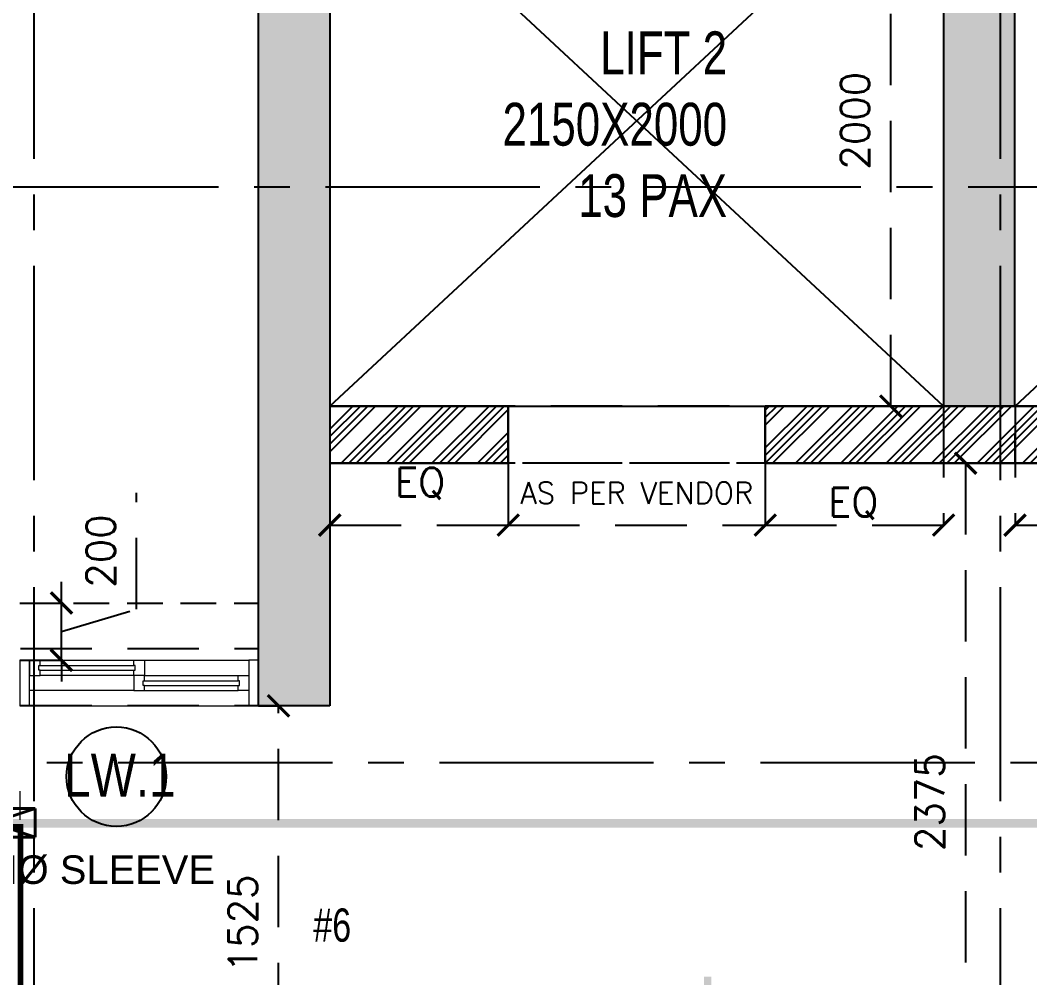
# Model space of a CAD drawing. Header units: millimetres. Extents: x 1135099 to 1230264, y -5736945 to -5695799.
# Drawn here: x 1199206 to 1202743, y -5714802 to -5711447 of the extents above; entities that cross this region are included whole.
import ezdxf
from ezdxf.enums import TextEntityAlignment as Align

# ---------------------------------------------------------------- set-up
doc = ezdxf.new("R2010")
doc.units = ezdxf.units.MM
doc.header["$LTSCALE"] = 1000
doc.header["$MEASUREMENT"] = 0
for name, pattern in [('AUDIT_D_120904163729-0', [0]), ('T8 - TYPICAL FLOOR CORE$0$( Hidden )', [0.375, 0.25, -0.125]), ('T8 - TYPICAL FLOOR CORE$0$HIDDEN', [0.375, 0.25, -0.125]), ('T8 - TYPICAL FLOOR CORE$0$T10-TYPICAL FLOOR CORE$0$( Hidden )', [0.375, 0.25, -0.125]), ('T8 - TYPICAL FLOOR CORE$0$T10-TYPICAL FLOOR CORE$0$HIDDEN', [0.375, 0.25, -0.125]), ('T8(T9 IS SIMILAR) - DIMENSION & TEXTING$0$( Hidden )', [0.375, 0.25, -0.125]), ('T8(T9 IS SIMILAR) - DIMENSION & TEXTING$0$CENTER2', [1.125, 0.75, -0.125, 0.125, -0.125]), ('T8(T9 IS SIMILAR) - DIMENSION & TEXTING$0$T8_REFUGE COLUMNS$0$HIDDEN', [0.375, 0.25, -0.125]), ('T8(T9 IS SIMILAR) - DIMENSION & TEXTING$1$AUDIT_D_120904163729-0', [0]), ('T8(T9 IS SIMILAR)$0$$0$HIDDEN', [0.375, 0.25, -0.125]), ('T8(T9 IS SIMILAR)$0$HIDDEN', [0.375, 0.25, -0.125]), ('T8_REFUGE COLUMNS$0$CENTER2', [1.125, 0.75, -0.125, 0.125, -0.125])]:
    doc.linetypes.add(name, pattern=pattern)
doc.layers.get('0').update_dxf_attribs({"linetype": 'AUDIT_D_120904163729-0'})
doc.layers.add('A-RERA CARPET AREA', color=30, linetype='Continuous', plot=False)
for name, color, linetype in [('T8 - TYPICAL FLOOR CORE$0$a-beam 2', 50, 'Continuous'), ('T8 - TYPICAL FLOOR CORE$0$A-DIMENSIONS', 2, 'T8 - TYPICAL FLOOR CORE$0$HIDDEN'), ('T8 - TYPICAL FLOOR CORE$0$a-window-no', 125, 'Continuous'), ('T8 - TYPICAL FLOOR CORE$0$CUT-OUT', 49, 'Continuous'), ('T8 - TYPICAL FLOOR CORE$0$T10-TYPICAL FLOOR CORE$0$a-beam 2', 50, 'Continuous'), ('T8 - TYPICAL FLOOR CORE$0$T10-TYPICAL FLOOR CORE$0$A-SLAB SUNK-AC LEDGES', 251, 'T8 - TYPICAL FLOOR CORE$0$T10-TYPICAL FLOOR CORE$0$HIDDEN'), ('T8(T9 IS SIMILAR) - DIMENSION & TEXTING$0$A-FIRE FIGHTING', 7, 'T8(T9 IS SIMILAR) - DIMENSION & TEXTING$1$AUDIT_D_120904163729-0'), ('T8(T9 IS SIMILAR)$0$S-BEAM', 20, 'T8(T9 IS SIMILAR)$0$$0$HIDDEN'), ('T8_REFUGE COLUMNS$0$A-CENTERLINE', 193, 'T8_REFUGE COLUMNS$0$CENTER2'), ('T8_REFUGE COLUMNS$1$A-RCC COLS', 3, 'Continuous'), ('T8_TYPICAL COLUMNS$0$A-RCC COLS', 3, 'Continuous')]:
    doc.layers.add(name, color=color, linetype=linetype)
for name, color, linetype, lineweight in [('T8 - TYPICAL FLOOR CORE$0$a-Text', 4, 'Continuous', 0), ('T8 - TYPICAL FLOOR CORE$0$A-WALL- 160', 6, 'Continuous', 30), ('T8 - TYPICAL FLOOR CORE$0$D&W', 8, 'Continuous', 25), ('T8 - TYPICAL FLOOR CORE$0$T10-TYPICAL FLOOR CORE$0$Window', 4, 'Continuous', 20), ('T8(T9 IS SIMILAR) - DIMENSION & TEXTING$0$U-IPD-WS-FIRE', 1, 'Continuous', 40), ('T8(T9 IS SIMILAR) - DIMENSION & TEXTING$0$U-IPD-WS-TEXT', 7, 'Continuous', 0), ('T8(T9 IS SIMILAR) - DIMENSION & TEXTING$1$R0-18-10-2014-T1-1st Podium Floor Plan$0$Text', 2, 'Continuous', 0), ('T8(T9 IS SIMILAR)$0$D&W', 8, 'Continuous', 25), ('T8(T9 IS SIMILAR)$0$SCPL BEAM', 191, 'T8(T9 IS SIMILAR)$0$$0$HIDDEN', 13)]:
    doc.layers.add(name, color=color, linetype=linetype, lineweight=lineweight)
doc.layers.add('T8(T9 IS SIMILAR) - DIMENSION & TEXTING$0$U-IPD-SP-SLEV-100', color=7, linetype='T8(T9 IS SIMILAR) - DIMENSION & TEXTING$0$CENTER2', lineweight=40, true_color=0xdc3709)
doc.layers.add('T8_REFUGE COLUMNS$1$COL-HATCH', color=7, linetype='Continuous', lineweight=25, true_color=0xa3a3a3)
doc.styles.add('T8 - TYPICAL FLOOR CORE$0$ARIAL ARROW', font='swisscl.ttf')
doc.styles.add('T8 - TYPICAL FLOOR CORE$0$LODHA STANDERD', font='sanss___.ttf')
doc.styles.add('T8 - TYPICAL FLOOR CORE$0$Romans 1', font='romans.shx', dxfattribs={"height": 100})
doc.styles.add('T8(T9 IS SIMILAR) - DIMENSION & TEXTING$0$arial', font='sanss___.ttf')
doc.styles.add('T8(T9 IS SIMILAR) - DIMENSION & TEXTING$1$ARIAL ARROW', font='swisscl.ttf')
doc.dimstyles.new('T8 - TYPICAL FLOOR CORE$0$ALPINE S', dxfattribs={"dimscale": 0, "dimtxt": 100, "dimasz": 75, "dimexe": 0, "dimexo": 0, "dimgap": 75, "dimtad": 1, "dimdec": 0, "dimzin": 0, "dimdsep": 46, "dimtxsty": 'T8 - TYPICAL FLOOR CORE$0$Romans 1', "dimblk": 'T8 - TYPICAL FLOOR CORE$0$_ArchTick', "dimcen": 0.09, "dimclrd": 256, "dimclre": 256, "dimclrt": 7, "dimadec": 0, "dimazin": 0, "dimtfac": 1, "dimtdec": 0, "dimtofl": 0, "dimtmove": 1, "dimatfit": 0, "dimldrblk": 'T8 - TYPICAL FLOOR CORE$0$_Open90', "dimfxl": 1, "dimtolj": 1, "dimtzin": 0, "dimarcsym": 0})

# ---------------------------------------------------------------- blocks, each defined once
blk = doc.blocks.new('T8(T9 IS SIMILAR) - DIMENSION & TEXTING$0$A$C7A147FD6')
at = {"layer": 'T8(T9 IS SIMILAR) - DIMENSION & TEXTING$0$U-IPD-SP-SLEV-100', "ltscale": 0.5, "elevation": -0.7}
blk.add_lwpolyline([(-8493.8, 1164.8), (-8193.8, 1164.8), (-8193.8, 1064.8), (-8493.8, 1064.8), (-8493.8, 1164.8), (-8193.8, 1064.8), (-8193.8, 1164.8), (-8493.8, 1064.8)], dxfattribs=at)
at = {"layer": 'T8(T9 IS SIMILAR) - DIMENSION & TEXTING$0$U-IPD-WS-FIRE', "linetype": 'T8(T9 IS SIMILAR) - DIMENSION & TEXTING$0$( Hidden )', "ltscale": 2, "const_width": 30, "elevation": -1.3}
blk.add_lwpolyline([(-17826.3, 3709.8), (-17560.7, 3709.8), (-17560.7, -2129), (-13642.6, -2129), (-13642.6, -1588.7), (-13642.6, -1364.4), (-13166.5, -1364.4), (-13166.5, -281.8), (-12020.3, -281.8), (-12020.3, 1112.5), (-6794.4, 1112.5)], dxfattribs=at)
at = {"layer": 'T8(T9 IS SIMILAR) - DIMENSION & TEXTING$0$U-IPD-WS-FIRE', "color": 241, "linetype": 'T8(T9 IS SIMILAR) - DIMENSION & TEXTING$0$( Hidden )', "ltscale": 2, "const_width": 30, "elevation": -0.6}
blk.add_lwpolyline([(15392.2, 3510.8), (15222.1, 3510.8), (15222.1, -1346.4), (14768.2, -1346.4), (14768.2, -2147.3), (11278, -2147.3), (11278, -1175.2), (10838.4, -1175.2), (10838.4, -353), (9573.9, -353), (9573.9, 86.8), (9573.9, 1112.5), (-6794.4, 1112.5)], dxfattribs=at)
at = {"layer": 'T8(T9 IS SIMILAR) - DIMENSION & TEXTING$0$U-IPD-WS-TEXT', "insert": (-8720.3, 1000.5, -1.2), "char_height": 100, "attachment_point": 1, "rotation": 359.9999, "style": 'T8(T9 IS SIMILAR) - DIMENSION & TEXTING$0$arial'}
blk.add_mtext_dynamic_manual_height_columns('100MM%%C SLEEVE', width=1876.047, gutter_width=0.75, heights=[0], dxfattribs=at)
blk = doc.blocks.new('T8(T9 IS SIMILAR) - DIMENSION & TEXTING')
at = {"color": 4, "linetype": 'T8(T9 IS SIMILAR) - DIMENSION & TEXTING$0$T8_REFUGE COLUMNS$0$HIDDEN', "ltscale": 5, "const_width": 25, "elevation": 0.1}
blk.add_lwpolyline([(1204053.5, -5721233.6), (1204053.5, -5718908.5), (1201614.3, -5718908.5), (1201614.3, -5714798.3)], dxfattribs=at)
at = {"layer": 'T8(T9 IS SIMILAR) - DIMENSION & TEXTING$0$A-FIRE FIGHTING', "linetype": 'ByBlock'}
blk.add_blockref('T8(T9 IS SIMILAR) - DIMENSION & TEXTING$0$A$C7A147FD6', (1207452.3, -5715374), dxfattribs=at)
at = {"layer": 'T8(T9 IS SIMILAR) - DIMENSION & TEXTING$1$R0-18-10-2014-T1-1st Podium Floor Plan$0$Text', "insert": (1200365.7, -5714559.7), "char_height": 116.18, "width": 1724.162, "attachment_point": 3, "style": 'T8(T9 IS SIMILAR) - DIMENSION & TEXTING$1$ARIAL ARROW'}
blk.add_mtext('#6', dxfattribs=at)
blk = doc.blocks.new('T8_REFUGE COLUMNS')
at = {"layer": 'T8_REFUGE COLUMNS$1$COL-HATCH', "linetype": 'ByBlock'}
h = blk.add_hatch(color=256, dxfattribs=at)
h.dxf.hatch_style = 1
h.paths.add_polyline_path([(1200042.1, -5713849.9), (1200042.1, -5710549.9), (1205092.1, -5710549.9), (1205092.1, -5712999.9), (1204842.1, -5712999.9), (1204842, -5710799.9), (1200292.1, -5710799.9), (1200292.1, -5713849.9)])
h = blk.add_hatch(color=256, dxfattribs=at)
h.dxf.hatch_style = 1
h.paths.add_polyline_path([(1202442.1, -5712799.9), (1202692.1, -5712799.9), (1202692.1, -5710799.9), (1202442.1, -5710799.9)], flags=17)
at = {"layer": 'T8_REFUGE COLUMNS$0$A-CENTERLINE'}
for p, q in [((1199257.1, -5728808.5), (1199257.1, -5698299.6)), ((1202642.1, -5728808.5), (1202642.1, -5698573.6)), ((1223527.8, -5712032.4), (1182137.1, -5712032.4)), ((1229551.2, -5714049.9), (1182156.9, -5714049.9))]:
    blk.add_line(p, q, dxfattribs=at)
at = {"layer": 'T8_REFUGE COLUMNS$1$A-RCC COLS', "linetype": 'ByBlock'}
for points in [[(1200292.1, -5713849.9), (1200042.1, -5713849.9), (1200042.1, -5710549.9), (1200292.1, -5710549.9)], [(1202442.1, -5712799.9), (1202692.1, -5712799.9), (1202692.1, -5710799.9), (1202442.1, -5710799.9)]]:
    blk.add_lwpolyline(points, close=True, dxfattribs=at)
blk = doc.blocks.new('T8_TYPICAL COLUMNS')
at = {"layer": 'T8_TYPICAL COLUMNS$0$A-RCC COLS', "linetype": 'ByBlock'}
blk.add_blockref('T8_REFUGE COLUMNS', (0, 0), dxfattribs=at)
blk = doc.blocks.new('T8 - TYPICAL FLOOR CORE$0$WINDOW TAG')
at = {"layer": 'T8 - TYPICAL FLOOR CORE$0$a-window-no'}
blk.add_circle((0, 0), 174.1, dxfattribs=at)
at = {"layer": 'T8 - TYPICAL FLOOR CORE$0$a-window-no', "style": 'T8 - TYPICAL FLOOR CORE$0$LODHA STANDERD'}
blk.add_attdef('WINDOW', text='', height=150, dxfattribs=at).set_placement((11.3, 2.8), align=Align.MIDDLE_CENTER)
blk = doc.blocks.new('T8 - TYPICAL FLOOR CORE$0$_ArchTick')
at = {"color": 0, "linetype": 'ByBlock', "const_width": 0.15}
blk.add_lwpolyline([(-0.5, -0.5), (0.5, 0.5)], dxfattribs=at)
blk = doc.blocks.new('*D898')
at = {"layer": 'T8 - TYPICAL FLOOR CORE$0$A-DIMENSIONS', "linetype": 'T8 - TYPICAL FLOOR CORE$0$HIDDEN', "lineweight": -2, "transparency": 16777216}
for p, q in [((1200042.4, -5713849.6), (1200112.5, -5713849.6)), ((1199983.5, -5715375), (1200112.5, -5715375))]:
    blk.add_line(p, q, dxfattribs=at)
at = {"layer": 'T8 - TYPICAL FLOOR CORE$0$A-DIMENSIONS', "lineweight": -2, "transparency": 16777216}
blk.add_line((1200112.5, -5715375), (1200112.5, -5713849.6), dxfattribs=at)
at = {"layer": 'T8 - TYPICAL FLOOR CORE$0$A-DIMENSIONS', "linetype": 'ByBlock', "lineweight": -2, "transparency": 16777216, "xscale": 75, "yscale": 75, "zscale": 75}
for p, rotation in [((1200112.5, -5713849.6), 90), ((1200112.5, -5715375), 270)]:
    blk.add_blockref('T8 - TYPICAL FLOOR CORE$0$_ArchTick', p, dxfattribs=dict(at, rotation=rotation))
at = {"layer": 'T8 - TYPICAL FLOOR CORE$0$A-DIMENSIONS', "color": 7, "linetype": 'ByBlock', "transparency": 16777216, "insert": (1199987.5, -5714612.3), "char_height": 100, "attachment_point": 5, "rotation": 90, "style": 'T8 - TYPICAL FLOOR CORE$0$Romans 1'}
blk.add_mtext('\\A1;1525', dxfattribs=at)
blk = doc.blocks.new('T8 - TYPICAL FLOOR CORE$0$_Open90')
at = {"color": 0, "linetype": 'ByBlock', "lineweight": -2}
for p, q in [((-0.5, 0.5), (0, 0)), ((0, 0), (-1, 0)), ((0, 0), (-0.5, -0.5))]:
    blk.add_line(p, q, dxfattribs=at)
blk = doc.blocks.new('*D899')
at = {"layer": 'T8 - TYPICAL FLOOR CORE$0$A-DIMENSIONS', "linetype": 'T8 - TYPICAL FLOOR CORE$0$HIDDEN', "lineweight": -2, "transparency": 16777216}
for p, q in [((1202567.4, -5712999.6), (1202519.3, -5712999.6)), ((1202567.4, -5715375), (1202519.3, -5715375))]:
    blk.add_line(p, q, dxfattribs=at)
at = {"layer": 'T8 - TYPICAL FLOOR CORE$0$A-DIMENSIONS', "lineweight": -2, "transparency": 16777216}
blk.add_line((1202519.3, -5712999.6), (1202519.3, -5715375), dxfattribs=at)
at = {"layer": 'T8 - TYPICAL FLOOR CORE$0$A-DIMENSIONS', "linetype": 'ByBlock', "lineweight": -2, "transparency": 16777216, "xscale": 75, "yscale": 75, "zscale": 75}
for p, rotation in [((1202519.3, -5712999.6), 90), ((1202519.3, -5715375), 270)]:
    blk.add_blockref('T8 - TYPICAL FLOOR CORE$0$_ArchTick', p, dxfattribs=dict(at, rotation=rotation))
at = {"layer": 'T8 - TYPICAL FLOOR CORE$0$A-DIMENSIONS', "color": 7, "linetype": 'ByBlock', "transparency": 16777216, "insert": (1202394.3, -5714187.3), "char_height": 100, "attachment_point": 5, "rotation": 90, "style": 'T8 - TYPICAL FLOOR CORE$0$Romans 1'}
blk.add_mtext('\\A1;2375', dxfattribs=at)
blk = doc.blocks.new('*D900')
at = {"layer": 'T8 - TYPICAL FLOOR CORE$0$A-DIMENSIONS', "linetype": 'T8 - TYPICAL FLOOR CORE$0$HIDDEN', "lineweight": -2, "transparency": 16777216}
for p, q in [((1202442.4, -5710799.7), (1202257.1, -5710799.7)), ((1202442.4, -5712799.6), (1202257.1, -5712799.6))]:
    blk.add_line(p, q, dxfattribs=at)
at = {"layer": 'T8 - TYPICAL FLOOR CORE$0$A-DIMENSIONS', "lineweight": -2, "transparency": 16777216}
blk.add_line((1202257.1, -5712799.6), (1202257.1, -5710799.7), dxfattribs=at)
at = {"layer": 'T8 - TYPICAL FLOOR CORE$0$A-DIMENSIONS', "linetype": 'ByBlock', "lineweight": -2, "transparency": 16777216, "xscale": 75, "yscale": 75, "zscale": 75}
for p, rotation in [((1202257.1, -5710799.7), 90), ((1202257.1, -5712799.6), 270)]:
    blk.add_blockref('T8 - TYPICAL FLOOR CORE$0$_ArchTick', p, dxfattribs=dict(at, rotation=rotation))
at = {"layer": 'T8 - TYPICAL FLOOR CORE$0$A-DIMENSIONS', "color": 7, "linetype": 'ByBlock', "transparency": 16777216, "insert": (1202132.1, -5711799.6), "char_height": 100, "attachment_point": 5, "rotation": 90, "style": 'T8 - TYPICAL FLOOR CORE$0$Romans 1'}
blk.add_mtext('\\A1;2000', dxfattribs=at)
blk = doc.blocks.new('*D875')
at = {"layer": 'T8 - TYPICAL FLOOR CORE$0$A-DIMENSIONS', "linetype": 'T8 - TYPICAL FLOOR CORE$0$HIDDEN', "lineweight": -2, "transparency": 16777216}
for p, q in [((1200917.4, -5712949.6), (1200917.4, -5713216.5)), ((1201817.4, -5712949.6), (1201817.4, -5713216.5))]:
    blk.add_line(p, q, dxfattribs=at)
at = {"layer": 'T8 - TYPICAL FLOOR CORE$0$A-DIMENSIONS', "lineweight": -2, "transparency": 16777216}
blk.add_line((1200917.4, -5713216.5), (1201817.4, -5713216.5), dxfattribs=at)
at = {"layer": 'T8 - TYPICAL FLOOR CORE$0$A-DIMENSIONS', "linetype": 'ByBlock', "lineweight": -2, "transparency": 16777216, "xscale": 75, "yscale": 75, "zscale": 75, "rotation": 180}
blk.add_blockref('T8 - TYPICAL FLOOR CORE$0$_ArchTick', (1200917.4, -5713216.5), dxfattribs=at)
at = {"layer": 'T8 - TYPICAL FLOOR CORE$0$A-DIMENSIONS', "linetype": 'ByBlock', "lineweight": -2, "transparency": 16777216, "xscale": 75, "yscale": 75, "zscale": 75}
blk.add_blockref('T8 - TYPICAL FLOOR CORE$0$_ArchTick', (1201817.4, -5713216.5), dxfattribs=at)
at = {"layer": 'T8 - TYPICAL FLOOR CORE$0$A-DIMENSIONS', "color": 7, "linetype": 'ByBlock', "transparency": 16777216, "insert": (1201367.4, -5713104), "char_height": 100, "attachment_point": 5, "style": 'T8 - TYPICAL FLOOR CORE$0$Romans 1'}
blk.add_mtext('\\A1;{\\H0.75x;AS PER VENDOR}', dxfattribs=at)
blk = doc.blocks.new('*D878')
at = {"layer": 'T8 - TYPICAL FLOOR CORE$0$A-DIMENSIONS', "linetype": 'T8 - TYPICAL FLOOR CORE$0$HIDDEN', "lineweight": -2, "transparency": 16777216}
for p, q in [((1200292.4, -5712799.6), (1200292.4, -5713216.5)), ((1200917.4, -5712799.6), (1200917.4, -5713216.5))]:
    blk.add_line(p, q, dxfattribs=at)
at = {"layer": 'T8 - TYPICAL FLOOR CORE$0$A-DIMENSIONS', "lineweight": -2, "transparency": 16777216}
blk.add_line((1200292.4, -5713216.5), (1200917.4, -5713216.5), dxfattribs=at)
at = {"layer": 'T8 - TYPICAL FLOOR CORE$0$A-DIMENSIONS', "linetype": 'ByBlock', "lineweight": -2, "transparency": 16777216, "xscale": 75, "yscale": 75, "zscale": 75, "rotation": 180}
blk.add_blockref('T8 - TYPICAL FLOOR CORE$0$_ArchTick', (1200292.4, -5713216.5), dxfattribs=at)
at = {"layer": 'T8 - TYPICAL FLOOR CORE$0$A-DIMENSIONS', "linetype": 'ByBlock', "lineweight": -2, "transparency": 16777216, "xscale": 75, "yscale": 75, "zscale": 75}
blk.add_blockref('T8 - TYPICAL FLOOR CORE$0$_ArchTick', (1200917.4, -5713216.5), dxfattribs=at)
at = {"layer": 'T8 - TYPICAL FLOOR CORE$0$A-DIMENSIONS', "color": 7, "linetype": 'ByBlock', "transparency": 16777216, "insert": (1200608.6, -5713070.8), "char_height": 100, "attachment_point": 5, "style": 'T8 - TYPICAL FLOOR CORE$0$Romans 1'}
blk.add_mtext('\\A1;EQ', dxfattribs=at)
blk = doc.blocks.new('*D879')
at = {"layer": 'T8 - TYPICAL FLOOR CORE$0$A-DIMENSIONS', "linetype": 'T8 - TYPICAL FLOOR CORE$0$HIDDEN', "lineweight": -2, "transparency": 16777216}
for p, q in [((1201817.4, -5712799.6), (1201817.4, -5713216.5)), ((1202442.1, -5712799.6), (1202442.1, -5713216.5))]:
    blk.add_line(p, q, dxfattribs=at)
at = {"layer": 'T8 - TYPICAL FLOOR CORE$0$A-DIMENSIONS', "lineweight": -2, "transparency": 16777216}
blk.add_line((1201817.4, -5713216.5), (1202442.1, -5713216.5), dxfattribs=at)
at = {"layer": 'T8 - TYPICAL FLOOR CORE$0$A-DIMENSIONS', "linetype": 'ByBlock', "lineweight": -2, "transparency": 16777216, "xscale": 75, "yscale": 75, "zscale": 75, "rotation": 180}
blk.add_blockref('T8 - TYPICAL FLOOR CORE$0$_ArchTick', (1201817.4, -5713216.5), dxfattribs=at)
at = {"layer": 'T8 - TYPICAL FLOOR CORE$0$A-DIMENSIONS', "linetype": 'ByBlock', "lineweight": -2, "transparency": 16777216, "xscale": 75, "yscale": 75, "zscale": 75}
blk.add_blockref('T8 - TYPICAL FLOOR CORE$0$_ArchTick', (1202442.1, -5713216.5), dxfattribs=at)
at = {"layer": 'T8 - TYPICAL FLOOR CORE$0$A-DIMENSIONS', "color": 7, "linetype": 'ByBlock', "transparency": 16777216, "insert": (1202125.6, -5713141.1), "char_height": 100, "attachment_point": 5, "style": 'T8 - TYPICAL FLOOR CORE$0$Romans 1'}
blk.add_mtext('\\A1;EQ', dxfattribs=at)
blk = doc.blocks.new('*D880')
at = {"layer": 'T8 - TYPICAL FLOOR CORE$0$A-DIMENSIONS', "linetype": 'T8 - TYPICAL FLOOR CORE$0$HIDDEN', "lineweight": -2, "transparency": 16777216}
for p, q in [((1202692.4, -5712799.6), (1202692.4, -5713216.5)), ((1203317.4, -5712799.6), (1203317.4, -5713216.5))]:
    blk.add_line(p, q, dxfattribs=at)
at = {"layer": 'T8 - TYPICAL FLOOR CORE$0$A-DIMENSIONS', "lineweight": -2, "transparency": 16777216}
blk.add_line((1202692.4, -5713216.5), (1203317.4, -5713216.5), dxfattribs=at)
at = {"layer": 'T8 - TYPICAL FLOOR CORE$0$A-DIMENSIONS', "linetype": 'ByBlock', "lineweight": -2, "transparency": 16777216, "xscale": 75, "yscale": 75, "zscale": 75, "rotation": 180}
blk.add_blockref('T8 - TYPICAL FLOOR CORE$0$_ArchTick', (1202692.4, -5713216.5), dxfattribs=at)
at = {"layer": 'T8 - TYPICAL FLOOR CORE$0$A-DIMENSIONS', "linetype": 'ByBlock', "lineweight": -2, "transparency": 16777216, "xscale": 75, "yscale": 75, "zscale": 75}
blk.add_blockref('T8 - TYPICAL FLOOR CORE$0$_ArchTick', (1203317.4, -5713216.5), dxfattribs=at)
at = {"layer": 'T8 - TYPICAL FLOOR CORE$0$A-DIMENSIONS', "color": 7, "linetype": 'ByBlock', "transparency": 16777216, "insert": (1203008.5, -5713137.2), "char_height": 100, "attachment_point": 5, "style": 'T8 - TYPICAL FLOOR CORE$0$Romans 1'}
blk.add_mtext('\\A1;EQ', dxfattribs=at)
blk = doc.blocks.new('*D859')
at = {"layer": 'T8 - TYPICAL FLOOR CORE$0$A-DIMENSIONS', "lineweight": -2, "transparency": 16777216}
for p, q in [((1199615, -5713511), (1199615, -5713103.9)), ((1199352.5, -5713489.7), (1199352.5, -5713414.7)), ((1199352.5, -5713689.9), (1199352.5, -5713489.7)), ((1199352.5, -5713589.8), (1199615, -5713511)), ((1199352.5, -5713689.9), (1199352.5, -5713764.9))]:
    blk.add_line(p, q, dxfattribs=at)
at = {"layer": 'T8 - TYPICAL FLOOR CORE$0$A-DIMENSIONS', "linetype": 'T8 - TYPICAL FLOOR CORE$0$HIDDEN', "lineweight": -2, "transparency": 16777216}
for p, q in [((1199207.1, -5713489.7), (1199352.5, -5713489.7)), ((1199207.1, -5713689.9), (1199352.5, -5713689.9))]:
    blk.add_line(p, q, dxfattribs=at)
at = {"layer": 'T8 - TYPICAL FLOOR CORE$0$A-DIMENSIONS', "linetype": 'ByBlock', "lineweight": -2, "transparency": 16777216, "xscale": 75, "yscale": 75, "zscale": 75}
for p, rotation in [((1199352.5, -5713489.7), 270), ((1199352.5, -5713689.9), 90)]:
    blk.add_blockref('T8 - TYPICAL FLOOR CORE$0$_ArchTick', p, dxfattribs=dict(at, rotation=rotation))
at = {"layer": 'T8 - TYPICAL FLOOR CORE$0$A-DIMENSIONS', "color": 7, "linetype": 'ByBlock', "transparency": 16777216, "insert": (1199490, -5713307.5), "char_height": 100, "attachment_point": 5, "rotation": 90, "style": 'T8 - TYPICAL FLOOR CORE$0$Romans 1'}
blk.add_mtext('\\A1;200', dxfattribs=at)
blk = doc.blocks.new('T8 - TYPICAL FLOOR CORE')
at = {"layer": 'T8 - TYPICAL FLOOR CORE$0$T10-TYPICAL FLOOR CORE$0$A-SLAB SUNK-AC LEDGES', "linetype": 'ByBlock'}
h = blk.add_hatch(dxfattribs=at)
h.set_pattern_fill('ANSI34', color=256, scale=150)
h.paths.add_polyline_path([(1207452.3, -5713624), (1207652.3, -5713624), (1207652.3, -5713122.9), (1207452.3, -5713122.9)])
h.paths.add_polyline_path([(1207452.3, -5712222.9), (1207652.3, -5712222.9), (1207652.3, -5711724), (1207452.3, -5711724)])
h.paths.add_polyline_path([(1200292.4, -5712999.6), (1200917.4, -5712999.6), (1200917.4, -5712799.6), (1200292.4, -5712799.6)])
h.paths.add_polyline_path([(1201817.4, -5712999.6), (1203317.4, -5712999.6), (1203317.4, -5712799.6), (1201817.4, -5712799.6)])
h.paths.add_polyline_path([(1204217.4, -5712999.6), (1204842.3, -5712999.6), (1204842.3, -5712799.6), (1204217.4, -5712799.6)])
h.paths.add_polyline_path([(1204367.2, -5717174), (1204842.2, -5717174), (1204842.2, -5716974), (1204367.2, -5716974)])
h.paths.add_polyline_path([(1202992.1, -5717174), (1203467.2, -5717174), (1203467.2, -5716974), (1202992.1, -5716974)])
at = {"layer": 'T8 - TYPICAL FLOOR CORE$0$a-beam 2', "color": 8, "linetype": 'T8 - TYPICAL FLOOR CORE$0$( Hidden )', "ltscale": 0.5}
blk.add_line((1204842.3, -5712999.6), (1200292.4, -5712999.6), dxfattribs=at)
at = {"layer": 'T8 - TYPICAL FLOOR CORE$0$A-WALL- 160', "linetype": 'ByBlock'}
for p, q in [((1200917.4, -5712799.6), (1200292.4, -5712799.6)), ((1200917.4, -5712999.6), (1200917.4, -5712799.6)), ((1202692.4, -5712799.6), (1201817.4, -5712799.6)), ((1201817.4, -5712999.6), (1201817.4, -5712799.6)), ((1203317.4, -5712799.6), (1202692.4, -5712799.6)), ((1200917.4, -5712999.6), (1200292.4, -5712999.6)), ((1203317.4, -5712999.6), (1201817.4, -5712999.6)), ((1203317.4, -5712999.6), (1202692.4, -5712999.6))]:
    blk.add_line(p, q, dxfattribs=at)
at = {"layer": 'T8 - TYPICAL FLOOR CORE$0$CUT-OUT'}
for p, q in [((1202442.4, -5712799.6), (1200292.4, -5710799.6)), ((1200292.4, -5712799.6), (1202442.4, -5710799.7)), ((1202692.4, -5712799.6), (1204842.3, -5710799.5))]:
    blk.add_line(p, q, dxfattribs=at)
at = {"layer": 'T8 - TYPICAL FLOOR CORE$0$D&W', "linetype": 'ByBlock'}
blk.add_line((1200917.4, -5712799.6), (1201817.4, -5712799.6), dxfattribs=at)
at = {"layer": 'T8 - TYPICAL FLOOR CORE$0$T10-TYPICAL FLOOR CORE$0$a-beam 2', "color": 8, "linetype": 'T8 - TYPICAL FLOOR CORE$0$T10-TYPICAL FLOOR CORE$0$( Hidden )', "ltscale": 0.5}
blk.add_lwpolyline([(1199207.1, -5713489.7), (1200042.1, -5713489.7)], dxfattribs=at)
at = {"layer": 'T8 - TYPICAL FLOOR CORE$0$T10-TYPICAL FLOOR CORE$0$Window', "color": 1, "lineweight": 13}
for p, q in [((1199277.6, -5713689.9), (1199605.8, -5713689.9)), ((1199643.3, -5713689.9), (1200009.1, -5713689.9)), ((1199605.8, -5713743.2), (1199277.6, -5713743.2)), ((1199643.3, -5713743.2), (1199971.6, -5713743.2)), ((1199605.8, -5713796.5), (1199240.1, -5713796.5)), ((1199643.3, -5713796.5), (1199971.6, -5713796.5)), ((1199240.1, -5713849.9), (1200009.1, -5713849.9)), ((1200009.1, -5713849.9), (1199971.6, -5713849.9))]:
    blk.add_line(p, q, dxfattribs=at)
at = {"layer": 'T8 - TYPICAL FLOOR CORE$0$T10-TYPICAL FLOOR CORE$0$Window', "color": 5, "lineweight": 13}
for p, q in [((1199277.6, -5713708.4), (1199605.8, -5713708.4)), ((1199277.6, -5713724.6), (1199605.8, -5713724.6)), ((1199643.3, -5713761.8), (1199971.6, -5713761.8)), ((1199643.3, -5713778), (1199971.6, -5713778))]:
    blk.add_line(p, q, dxfattribs=at)
at = {"layer": 'T8 - TYPICAL FLOOR CORE$0$T10-TYPICAL FLOOR CORE$0$Window', "color": 4, "lineweight": 13}
for points in [[(1199207.1, -5713849.9), (1199240.1, -5713849.9), (1199240.1, -5713689.9), (1199207.1, -5713689.9)], [(1199277.6, -5713708.4), (1199277.6, -5713689.9), (1199240.1, -5713689.9), (1199240.1, -5713743.2), (1199277.6, -5713743.2), (1199277.6, -5713724.6), (1199273.1, -5713724.6), (1199273.1, -5713708.4)], [(1199605.8, -5713708.4), (1199605.8, -5713689.9), (1199643.3, -5713689.9), (1199643.3, -5713743.2), (1199605.8, -5713743.2), (1199605.8, -5713724.6), (1199610.3, -5713724.6), (1199610.3, -5713708.4)], [(1200009.1, -5713849.9), (1200042.1, -5713849.9), (1200042.1, -5713689.9), (1200009.1, -5713689.9)], [(1199643.3, -5713761.8), (1199643.3, -5713743.2), (1199605.8, -5713743.2), (1199605.8, -5713796.5), (1199643.3, -5713796.5), (1199643.3, -5713778), (1199638.8, -5713778), (1199638.8, -5713761.8)], [(1199971.6, -5713761.8), (1199971.6, -5713743.2), (1200009.1, -5713743.2), (1200009.1, -5713796.5), (1199971.6, -5713796.5), (1199971.6, -5713778), (1199976.1, -5713778), (1199976.1, -5713761.8)]]:
    blk.add_lwpolyline(points, close=True, dxfattribs=at)
at = {"layer": 'T8 - TYPICAL FLOOR CORE$0$a-window-no'}
ref = blk.add_blockref('T8 - TYPICAL FLOOR CORE$0$WINDOW TAG', (1199544.7, -5714097.9, 1.9), dxfattribs=at)
ref.add_attrib('WINDOW', 'LW.1', dxfattribs={"height": 150, "style": 'T8 - TYPICAL FLOOR CORE$0$LODHA STANDERD', "width": 0.8}).set_placement((1199557.3, -5714092.8, 1.9), align=Align.MIDDLE_CENTER)
at = {"layer": 'T8 - TYPICAL FLOOR CORE$0$a-Text', "linetype": 'ByBlock', "insert": (1201683.9, -5712139), "char_height": 150, "width": 647.495, "attachment_point": 9, "style": 'T8 - TYPICAL FLOOR CORE$0$ARIAL ARROW'}
blk.add_mtext('LIFT 2\\P2150X2000\\P13 PAX', dxfattribs=at)
at = {"layer": 'T8 - TYPICAL FLOOR CORE$0$A-DIMENSIONS', "linetype": 'ByBlock'}
for base, p1, p2, picture, middle in [((1202257.1, -5710799.7), (1202442.4, -5712799.6), (1202442.4, -5710799.7), '*D900', (1202132.1, -5711799.6)), ((1202519.3, -5715375), (1202567.4, -5712999.6), (1202567.4, -5715375), '*D899', (1202394.3, -5714187.3)), ((1199352.5, -5713489.7), (1199207.1, -5713689.9), (1199207.1, -5713489.7), '*D859', (1199490, -5713436)), ((1200112.5, -5713849.6), (1199983.5, -5715375), (1200042.4, -5713849.6), '*D898', (1199987.5, -5714612.3))]:
    dim = blk.add_linear_dim(base=base, p1=p1, p2=p2, angle=90, dimstyle='T8 - TYPICAL FLOOR CORE$0$ALPINE S', override={"dimscale": 1, "dimfxl": 5, "dimarcsym": 1}, dxfattribs=at)
    dim.commit()
    dim.dimension.update_dxf_attribs({"geometry": picture, "text_midpoint": middle})
for base, p1, p2, text, picture, middle in [((1200917.4, -5713216.5), (1200292.4, -5712799.6), (1200917.4, -5712799.6), 'EQ', '*D878', (1200608.6, -5713200.6)), ((1202442.1, -5713216.5), (1201817.4, -5712799.6), (1202442.1, -5712799.6), 'EQ', '*D879', (1202125.6, -5713270.8)), ((1203317.4, -5713216.5), (1202692.4, -5712799.6), (1203317.4, -5712799.6), 'EQ', '*D880', (1203008.5, -5713266.9)), ((1201817.4, -5713216.5), (1200917.4, -5712949.6), (1201817.4, -5712949.6), '{\\H0.75x;AS PER VENDOR}', '*D875', (1201367.4, -5713216.5))]:
    dim = blk.add_linear_dim(base=base, p1=p1, p2=p2, text=text, dimstyle='T8 - TYPICAL FLOOR CORE$0$ALPINE S', override={"dimscale": 1, "dimfxl": 5, "dimarcsym": 1}, dxfattribs=at)
    dim.commit()
    dim.dimension.update_dxf_attribs({"geometry": picture, "text_midpoint": middle, "dimtype": 128})
blk = doc.blocks.new('T8(T9 IS SIMILAR)')
at = {"layer": 'T8(T9 IS SIMILAR)$0$D&W', "linetype": 'ByBlock'}
blk.add_blockref('T8 - TYPICAL FLOOR CORE', (0, 0), dxfattribs=at)
at = {"layer": 'T8(T9 IS SIMILAR)$0$S-BEAM'}
for p, q in [((1202441.8, -5712799.2), (1200291.8, -5712799.2)), ((1202691.8, -5712799.2), (1204841.8, -5712799.2)), ((1202441.8, -5712898.9), (1202441.8, -5712999.2)), ((1202691.8, -5712898.9), (1202691.8, -5712999.2)), ((1202441.8, -5712999.2), (1200291.8, -5712999.2)), ((1202441.8, -5712999.2), (1202691.8, -5712999.2)), ((1202691.8, -5712999.2), (1204841.8, -5712999.2)), ((1199208.4, -5713648.5, 0), (1200041.8, -5713648.6)), ((1199208.3, -5713848.5, 0), (1200041.8, -5713848.6))]:
    blk.add_line(p, q, dxfattribs=at)
at = {"layer": 'T8(T9 IS SIMILAR)$0$SCPL BEAM', "linetype": 'T8(T9 IS SIMILAR)$0$HIDDEN'}
blk.add_line((1199208.3, -5715373.7, 0), (1199208.3, -5714148.6, 0), dxfattribs=at)
at = {"layer": 'T8(T9 IS SIMILAR)$0$D&W', "linetype": 'ByBlock'}
blk.add_blockref('T8_TYPICAL COLUMNS', (0, 0), dxfattribs=at)

msp = doc.modelspace()

# ---------------------------------------------------------------- linework, layer by layer
at = {"layer": 'A-RERA CARPET AREA', "const_width": 20, "elevation": 0.6}
msp.add_lwpolyline([(1199207.4, -5715374), (1199207.4, -5714273.5), (1199047.4, -5714273.7), (1199047.4, -5714148.8), (1198957.5, -5714148.8), (1198957.2, -5711799.3), (1197432.3, -5711799.3), (1197432.3, -5710098.7), (1194132.3, -5710098.6), (1194132.3, -5710749), (1193557.6, -5710749), (1193557.6, -5710588.8), (1190557.8, -5710588.8), (1190557.8, -5710748.9), (1189932.7, -5710748.9), (1189932.8, -5710073.5), (1189833.7, -5710073.5), (1189833.7, -5709913.3), (1186933.2, -5709913.3), (1186933.2, -5710073.3), (1186632.7, -5710073.6), (1186632.7, -5710698.6), (1185182.8, -5710698.3), (1185182.8, -5717398.5)], dxfattribs=at)

# ---------------------------------------------------------------- next in the draw order: block references
at = {"linetype": 'ByBlock'}
msp.add_blockref('T8(T9 IS SIMILAR)', (-1.4, 0.2, -0.6), dxfattribs=at)

# ---------------------------------------------------------------- next in the draw order: block references
msp.add_blockref('T8(T9 IS SIMILAR) - DIMENSION & TEXTING', (0, 0), dxfattribs=at)

doc.saveas('drawing.dxf')
